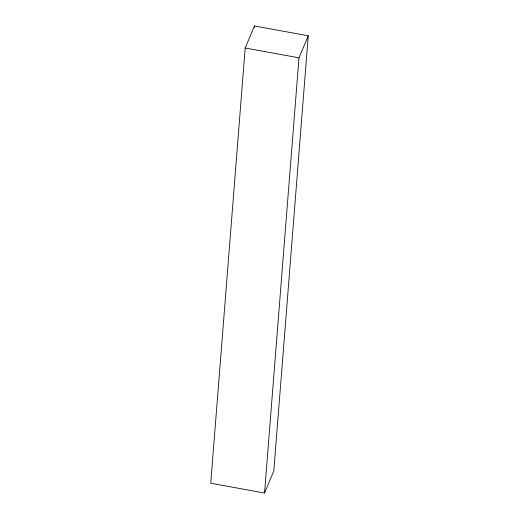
<?xml version="1.0" encoding="UTF-8"?>
<svg xmlns="http://www.w3.org/2000/svg" width="519" height="519" viewBox="0 0 519 519"><rect width="100%" height="100%" fill="white"/><g stroke="black" fill="none" stroke-linecap="round" stroke-linejoin="round"><path stroke-width="0.78" d="M245.202 47.995L210.74 483.208L264.534 493.05L273.798 471.005L308.26 35.792L254.466 25.95L245.202 47.995L298.989 57.836L308.26 35.792M254.336 27.565L254.466 25.95M264.534 493.05L298.989 57.836"/></g></svg>
